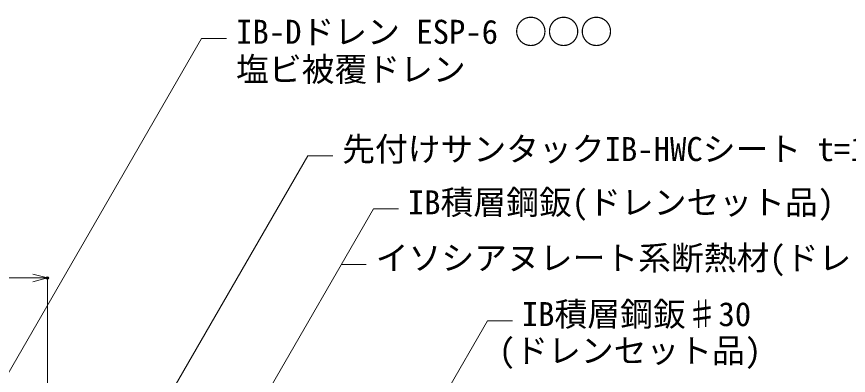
# Model space of a CAD drawing. Units: millimetres, scale not verified. Extents: x -840 to 840, y -594 to 594.
# Drawn here: x 43.7 to 442.8, y -126.8 to 45.4 of the extents above; entities that cross this region are included whole.
import ezdxf
from ezdxf.enums import TextEntityAlignment as Align

# ---------------------------------------------------------------- set-up
doc = ezdxf.new("R2010")
doc.units = ezdxf.units.MM
doc.header["$LTSCALE"] = 2
doc.header["$PDMODE"] = 32
doc.header["$PDSIZE"] = 1
for name, color, linetype, lineweight in [('0-2_文字', 5, 'Continuous', 9), ('0-4_0', 7, 'Continuous', 9), ('0-B_寸法線', 7, 'Continuous', 9)]:
    doc.layers.add(name, color=color, linetype=linetype, lineweight=lineweight)
doc.layers.add('1-3_Defpoints', color=7, linetype='Continuous')
doc.styles.add('ＭＳ ゴシック', font='')
doc.styles.get('ＭＳ ゴシック').set_extended_font_data('MS Gothic')

# ---------------------------------------------------------------- blocks, each defined once
blk = doc.blocks.new('_Open30')
at = {"layer": '0-4_0'}
blk.add_line((0, 0), (-2, 0), dxfattribs=at)
blk.add_lwpolyline([(-2, 0.5359), (0, 0), (-2, -0.5359)], dxfattribs=at)

msp = doc.modelspace()

# ---------------------------------------------------------------- linework, layer by layer
at = {"layer": '0-B_寸法線'}
for p, q in [((-18.867, -227.114), (132.45, 34.973)), ((132.45, 34.973), (144.45, 34.973)), ((59.41, -236.054), (183.377, -21.335)), ((183.377, -21.335), (195.377, -21.335)), ((102.224, -242.054), (214.885, -46.918)), ((214.885, -46.918), (226.885, -46.918)), ((199.488, -73.587), (211.488, -73.587)), ((-169.557, -80.054), (51.443, -80.054)), ((58.443, -241.054), (58.443, -80.054)), ((194.527, -230.588), (269.582, -100.586)), ((269.582, -100.586), (281.582, -100.586))]:
    msp.add_line(p, q, dxfattribs=at)
at = {"layer": '1-3_Defpoints'}
msp.add_point((58.443, -80.054), dxfattribs=at)

# ---------------------------------------------------------------- block references
at = {"layer": '0-B_寸法線', "xscale": 3.5, "yscale": 3.5}
msp.add_blockref('_Open30', (58.443, -80.054), dxfattribs=at)

# ---------------------------------------------------------------- texts
at = {"layer": '0-2_文字', "color": 7, "style": 'ＭＳ ゴシック'}
for s, p in [('IB-Dドレン ESP-6 ○○○', (148.991, 28.914)), ('塩ビ被覆ドレン', (148.991, 10.914))]:
    msp.add_text(s, height=11.54, rotation=359.999, dxfattribs=at).set_placement(p, align=Align.BOTTOM_LEFT)
for s, p in [('先付けサンタックIB-HWCシート t=1.5㎜以上', (199.918, -27.394)), ('IB積層鋼鈑(ドレンセット品)', (231.425, -52.977)), ('イソシアヌレート系断熱材(ドレンセット品)', (216.028, -79.646)), ('IB積層鋼鈑♯30', (286.123, -106.645)), ('(ドレンセット品)', (275.123, -124.145))]:
    msp.add_text(s, height=11.54, dxfattribs=at).set_placement(p, align=Align.BOTTOM_LEFT)

doc.saveas('drawing.dxf')
